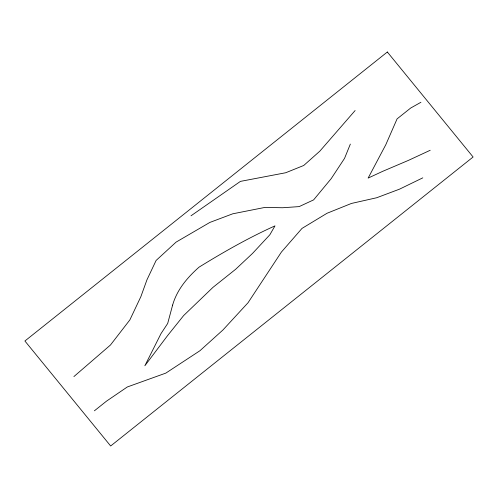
<?xml version="1.0" encoding="UTF-8"?>
<svg xmlns="http://www.w3.org/2000/svg" width="498" height="498" viewBox="0 0 498 498"><rect width="100%" height="100%" fill="white"/><g stroke="black" fill="none" stroke-linecap="round" stroke-linejoin="round"><path stroke-width="0.75" d="M350.349 144.103L344.541 158.37L331.189 178.651L313.616 199.885L299.155 206.602L282.627 207.741L264.911 207.417L232.728 213.81L209.845 222.432L176.068 242.134L156.111 260.454L146.966 279.789L140.841 296.708L129.866 319.909L110.469 345.008L73.903 376.575M355.118 110.537L319.809 151.18L303.724 165.485L285.715 172.744L240.428 181.384L190.995 215.808M94.39 410.813L106.472 401.176L127.295 386.983L165.834 373.108L199.928 350.735L222.905 330.012L248.023 302.759L281.414 252.05L302.006 228.408L327.037 213.262L351.439 203.445L376.706 197.743L399.589 189.128L422.796 177.848M420.922 102.283L410.669 108.047L397.08 118.885L385.788 144.744L368.134 178.091L382.595 171.374L408.503 160.35L430.197 150.272M172.619 305.087L167.683 323.47L161.01 333.61L144.862 365.75L167.602 335.577L183.656 315.551L212.988 287.346L235.641 269.281L252.573 253.376L269.823 234.807L274.989 225.868C248.633 237.758 223.571 252.032 199.013 267.183C187.316 277.535 176.952 289.78 172.619 305.087M387.338 52.004L24.9 340.999L110.662 445.996L473.1 157.001L387.338 52.004"/></g></svg>
